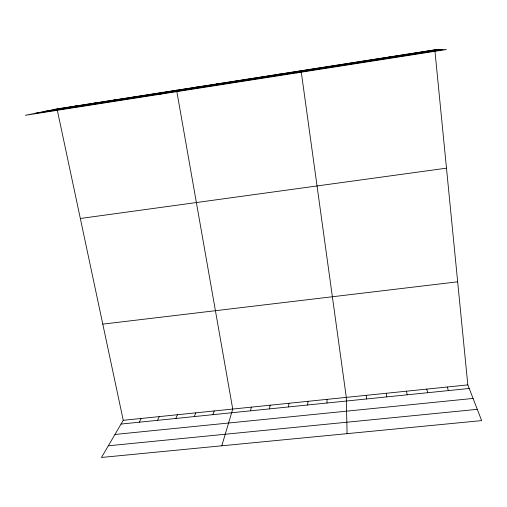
<?xml version="1.0" encoding="UTF-8"?>
<svg xmlns="http://www.w3.org/2000/svg" width="507" height="507" viewBox="0 0 507 507"><rect width="100%" height="100%" fill="white"/><g stroke="black" fill="none" stroke-linecap="round" stroke-linejoin="round"><path stroke-width="0.76" d="M326.958 403.014L327.085 399.351M307.66 404.985L307.983 401.316M288.477 406.944L288.996 403.268M269.413 408.896L270.13 405.207M250.464 410.828L251.377 407.134M221.8 445.799L232.738 409.054L176.88 91.761M212.921 414.669L214.214 410.955M194.32 416.57L195.797 412.85M175.834 418.459L177.494 414.732M157.462 420.335L159.306 416.602M139.197 422.204L141.219 418.459M57.202 109.677L123.245 420.309L101.47 457.466L481.65 420.601L467.815 384.889L434.829 49.825L57.038 108.929L25.35 115.298L446.375 49.534L434.829 49.825M296.646 72.926L301.095 70.746L346.306 397.38L347.073 433.65M279.306 74.301L279.997 74.047M258.107 77.615L259.033 77.324M237.054 80.911L238.22 80.581M216.14 84.181L217.541 83.82M195.372 87.432L197.008 87.033M157.95 94.587L176.607 90.221M154.261 93.858L156.346 93.389M133.911 97.046L136.218 96.539M113.701 100.209L116.23 99.67M93.624 103.346L96.368 102.775M73.68 106.464L76.639 105.862M53.869 109.563L435.976 49.794M45.053 111.337L439.176 49.718M35.37 113.283L442.706 49.629M80.334 218.485L446.483 168.166M102.794 324.131L457.669 281.816M123.245 420.309L467.815 384.889M121.046 424.061L469.203 388.47M114.95 434.455L473.063 398.439M108.308 445.799L477.29 409.339M412.14 53.374L413.015 53.387M389.61 56.898L390.213 56.955M367.245 60.396L367.581 60.491M447.237 386.999L448.397 390.599M426.786 389.103L427.731 392.71M406.475 391.195L407.197 394.814M386.29 393.267L386.79 396.899M366.231 395.327L366.523 398.971"/></g></svg>
